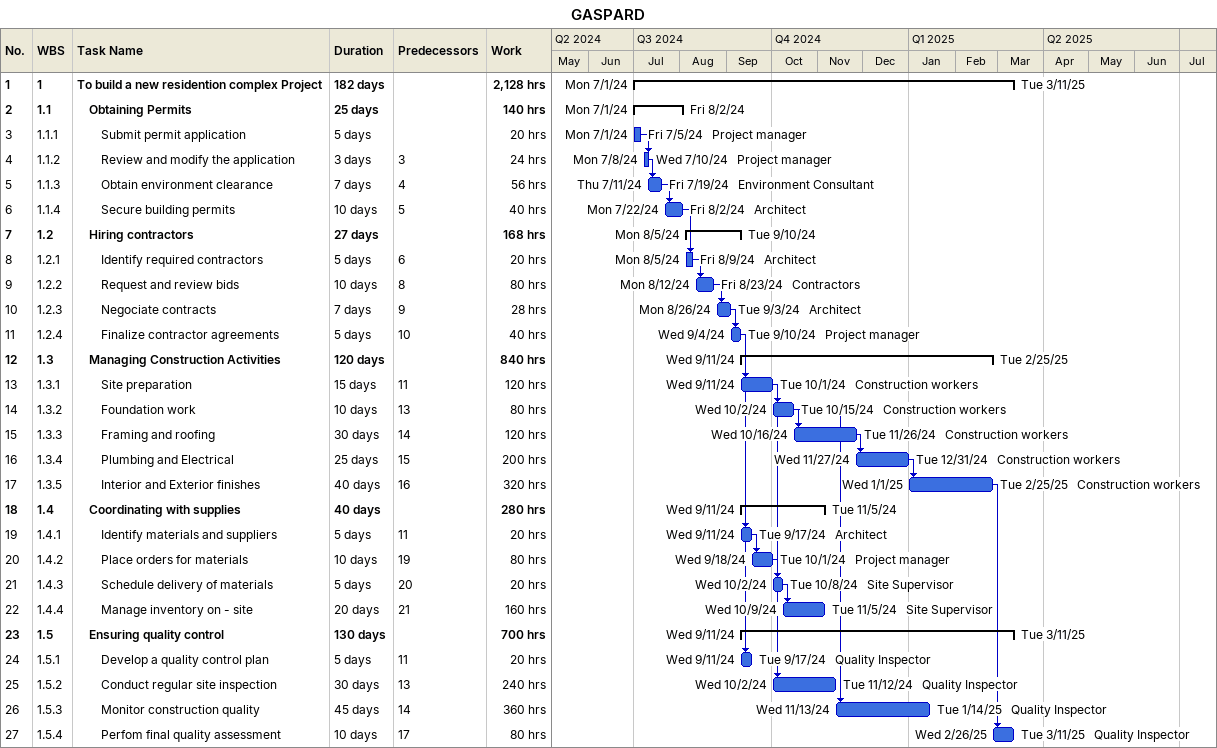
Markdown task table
GASPARD

| ID | WBS | Task | Duration | Start | Finish | Predecessors | Resources | Work (h) |
|---|---|---|---|---|---|---|---|---|
| 1 | 1 | **To build a new residention complex Project** | 182d | 2024-07-01 | 2025-03-11 |  |  | 2128 |
| 2 | 1.1 | **Obtaining Permits** | 25d | 2024-07-01 | 2024-08-02 |  |  | 140 |
| 3 | 1.1.1 | Submit permit application | 5d | 2024-07-01 | 2024-07-05 |  | Project manager | 20 |
| 4 | 1.1.2 | Review and modify the application | 3d | 2024-07-08 | 2024-07-10 | 3 | Project manager | 24 |
| 5 | 1.1.3 | Obtain environment clearance | 7d | 2024-07-11 | 2024-07-19 | 4 | Environment Consultant | 56 |
| 6 | 1.1.4 | Secure building permits | 10d | 2024-07-22 | 2024-08-02 | 5 | Architect | 40 |
| 7 | 1.2 | **Hiring contractors** | 27d | 2024-08-05 | 2024-09-10 |  |  | 168 |
| 8 | 1.2.1 | Identify required contractors | 5d | 2024-08-05 | 2024-08-09 | 6 | Architect | 20 |
| 9 | 1.2.2 | Request and review bids | 10d | 2024-08-12 | 2024-08-23 | 8 | Contractors | 80 |
| 10 | 1.2.3 | Negociate contracts | 7d | 2024-08-26 | 2024-09-03 | 9 | Architect | 28 |
| 11 | 1.2.4 | Finalize contractor agreements | 5d | 2024-09-04 | 2024-09-10 | 10 | Project manager | 40 |
| 12 | 1.3 | **Managing Construction Activities** | 120d | 2024-09-11 | 2025-02-25 |  |  | 840 |
| 13 | 1.3.1 | Site preparation | 15d | 2024-09-11 | 2024-10-01 | 11 | Construction workers | 120 |
| 14 | 1.3.2 | Foundation work | 10d | 2024-10-02 | 2024-10-15 | 13 | Construction workers | 80 |
| 15 | 1.3.3 | Framing and roofing | 30d | 2024-10-16 | 2024-11-26 | 14 | Construction workers | 120 |
| 16 | 1.3.4 | Plumbing and Electrical | 25d | 2024-11-27 | 2024-12-31 | 15 | Construction workers | 200 |
| 17 | 1.3.5 | Interior and Exterior finishes | 40d | 2025-01-01 | 2025-02-25 | 16 | Construction workers | 320 |
| 18 | 1.4 | **Coordinating with supplies** | 40d | 2024-09-11 | 2024-11-05 |  |  | 280 |
| 19 | 1.4.1 | Identify materials and suppliers | 5d | 2024-09-11 | 2024-09-17 | 11 | Architect | 20 |
| 20 | 1.4.2 | Place orders for materials | 10d | 2024-09-18 | 2024-10-01 | 19 | Project manager | 80 |
| 21 | 1.4.3 | Schedule delivery of materials | 5d | 2024-10-02 | 2024-10-08 | 20 | Site Supervisor | 20 |
| 22 | 1.4.4 | Manage inventory on - site | 20d | 2024-10-09 | 2024-11-05 | 21 | Site Supervisor | 160 |
| 23 | 1.5 | **Ensuring quality control** | 130d | 2024-09-11 | 2025-03-11 |  |  | 700 |
| 24 | 1.5.1 | Develop a quality control plan | 5d | 2024-09-11 | 2024-09-17 | 11 | Quality Inspector | 20 |
| 25 | 1.5.2 | Conduct regular site inspection | 30d | 2024-10-02 | 2024-11-12 | 13 | Quality Inspector | 240 |
| 26 | 1.5.3 | Monitor construction quality | 45d | 2024-11-13 | 2025-01-14 | 14 | Quality Inspector | 360 |
| 27 | 1.5.4 | Perfom final quality assessment | 10d | 2025-02-26 | 2025-03-11 | 17 | Quality Inspector | 80 |
